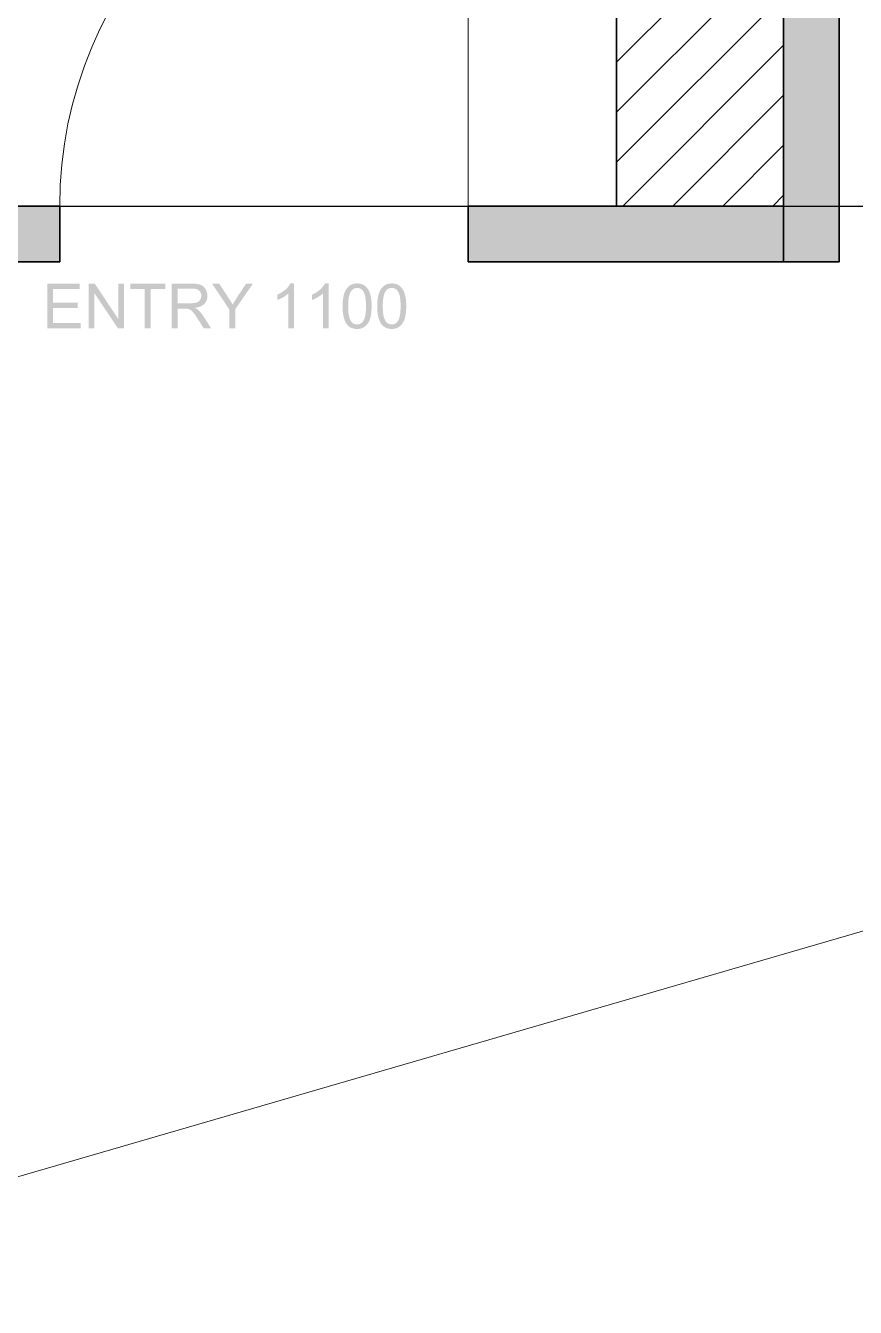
# Model space of a CAD drawing. Header units: millimetres. Extents: x -1336 to 24201, y -1370 to 16142.
# Drawn here: x 6758 to 8993, y 2032 to 5485 of the extents above; entities that cross this region are included whole.
import ezdxf

# ---------------------------------------------------------------- set-up
doc = ezdxf.new("R2010")
doc.units = ezdxf.units.MM
for name, color, linetype, lineweight in [('A-ANNO-TEXT', 7, 'Continuous', 13), ('A-COLS', 7, 'Continuous', 35), ('A-DOOR', 7, 'Continuous', 13), ('A-ELEVATION', 7, 'Continuous', 13), ('A-FLOOR-ZONE', 7, 'Continuous', 13), ('A-WALL-EXIST', 7, 'Continuous', 35)]:
    doc.layers.add(name, color=color, linetype=linetype, lineweight=lineweight)

msp = doc.modelspace()

# ---------------------------------------------------------------- hatches: boundary and pattern name
at = {"layer": 'A-ANNO-TEXT'}
h = msp.add_hatch(color=7, dxfattribs=at)
h.paths.add_polyline_path([(6906.2, 4670), (6816.6, 4670), (6816.6, 4790), (6903.4, 4790), (6903.4, 4775.8), (6832.4, 4775.8), (6832.4, 4739.1), (6898.8, 4739.1), (6898.8, 4724.8), (6832.4, 4724.8), (6832.4, 4684.2), (6906.2, 4684.2), (6906.2, 4670)])
h.paths.add_polyline_path([(7022.8, 4670), (7006.5, 4670), (6943.8, 4764.2), (6943.4, 4764.2), (6943.4, 4670), (6928.4, 4670), (6928.4, 4790), (6944.6, 4790), (7007.3, 4695.8), (7007.6, 4695.8), (7007.6, 4790), (7022.8, 4790), (7022.8, 4670)])
h.paths.add_polyline_path([(7134.9, 4775.8), (7095.2, 4775.8), (7095.2, 4670), (7079.2, 4670), (7079.2, 4775.8), (7039.9, 4775.8), (7039.9, 4790), (7134.9, 4790), (7134.9, 4775.8)])
h.paths.add_polyline_path([(7257.8, 4670), (7237.8, 4670), (7236.7, 4671.7), (7235.6, 4673.5), (7234.5, 4675.1), (7233.5, 4676.7), (7232.5, 4678.3), (7231.5, 4679.9), (7230.6, 4681.3), (7229.7, 4682.8), (7228.8, 4684.2), (7227.9, 4685.6), (7227.1, 4686.9), (7226.3, 4688.2), (7225.5, 4689.4), (7224.7, 4690.6), (7224, 4691.7), (7223.3, 4692.9), (7222.6, 4693.9), (7221.9, 4694.9), (7221.3, 4695.9), (7220.7, 4696.9), (7220.1, 4697.8), (7219.6, 4698.6), (7219, 4699.4), (7218.5, 4700.2), (7218.1, 4700.9), (7217.6, 4701.6), (7217.2, 4702.2), (7216.8, 4702.8), (7216.5, 4703.4), (7216.1, 4703.9), (7215.8, 4704.4), (7215.5, 4704.8), (7214.4, 4706.4), (7213.3, 4707.9), (7212.2, 4709.4), (7211.1, 4710.8), (7209.9, 4712.2), (7208.8, 4713.5), (7207.6, 4714.7), (7206.4, 4715.9), (7205.2, 4717), (7204, 4718), (7202.9, 4718.9), (7201.8, 4719.7), (7200.6, 4720.3), (7199.5, 4720.9), (7198.5, 4721.4), (7197.4, 4721.7), (7196.3, 4722), (7195.1, 4722.3), (7193.8, 4722.5), (7192.5, 4722.7), (7191.1, 4722.8), (7189.5, 4722.9), (7187.9, 4722.9), (7186.2, 4723), (7167.9, 4723), (7167.9, 4670), (7152, 4670), (7152, 4790), (7205.1, 4790), (7207.8, 4790), (7210.4, 4789.9), (7212.8, 4789.8), (7215.1, 4789.7), (7217.4, 4789.5), (7219.5, 4789.2), (7221.5, 4788.9), (7223.4, 4788.6), (7225.2, 4788.2), (7227, 4787.7), (7228.7, 4787.1), (7230.3, 4786.4), (7231.9, 4785.7), (7233.4, 4784.8), (7234.9, 4783.8), (7236.3, 4782.8), (7237.7, 4781.6), (7238.9, 4780.4), (7240.1, 4779.1), (7241.2, 4777.7), (7242.3, 4776.3), (7243.2, 4774.8), (7244.1, 4773.2), (7244.9, 4771.5), (7245.6, 4769.8), (7246.2, 4768.1), (7246.7, 4766.3), (7247.1, 4764.5), (7247.4, 4762.7), (7247.7, 4760.9), (7247.8, 4759), (7247.9, 4757.2), (7247.8, 4755.5), (7247.7, 4753.9), (7247.6, 4752.3), (7247.3, 4750.7), (7247, 4749.2), (7246.6, 4747.7), (7246.2, 4746.3), (7245.7, 4744.9), (7245.1, 4743.6), (7244.5, 4742.3), (7243.8, 4741), (7243, 4739.8), (7242.2, 4738.6), (7241.3, 4737.5), (7240.3, 4736.4), (7239.3, 4735.3), (7238.2, 4734.3), (7237, 4733.3), (7235.8, 4732.4), (7234.5, 4731.6), (7233.1, 4730.7), (7231.7, 4730), (7230.2, 4729.2), (7228.7, 4728.6), (7227.1, 4727.9), (7225.5, 4727.4), (7223.7, 4726.8), (7222, 4726.3), (7220.1, 4725.9), (7218.2, 4725.5), (7216.2, 4725.1), (7214.2, 4724.8), (7214.2, 4724.5), (7215.7, 4723.8), (7217.2, 4723), (7218.7, 4722.1), (7220.1, 4721.2), (7221.6, 4720.1), (7223, 4718.9), (7224.5, 4717.7), (7225.9, 4716.4), (7227.3, 4715), (7228.7, 4713.5), (7230.1, 4711.9), (7231.4, 4710.2), (7232.8, 4708.5), (7234.1, 4706.6), (7235.5, 4704.7), (7236.8, 4702.7), (7257.8, 4670)])
h.paths.add_polyline_path([(7167.9, 4737.2), (7201.9, 4737.2), (7204.4, 4737.2), (7206.8, 4737.3), (7209.1, 4737.5), (7211.2, 4737.6), (7213.2, 4737.9), (7215, 4738.2), (7216.7, 4738.6), (7218.3, 4739), (7219.7, 4739.5), (7221.1, 4740.1), (7222.4, 4740.7), (7223.7, 4741.6), (7224.8, 4742.5), (7225.9, 4743.5), (7226.9, 4744.6), (7227.9, 4745.8), (7228.7, 4747.1), (7229.5, 4748.4), (7230.1, 4749.8), (7230.6, 4751.2), (7231, 4752.6), (7231.3, 4754.1), (7231.4, 4755.6), (7231.5, 4757.2), (7231.5, 4758.2), (7231.4, 4759.2), (7231.3, 4760.2), (7231.1, 4761.1), (7230.9, 4762.1), (7230.6, 4763), (7230.3, 4763.9), (7230, 4764.7), (7229.6, 4765.6), (7229.2, 4766.4), (7228.7, 4767.3), (7228.1, 4768.1), (7227.5, 4768.9), (7226.9, 4769.6), (7226.2, 4770.4), (7225.5, 4771.1), (7224.7, 4771.8), (7223.9, 4772.4), (7223, 4773), (7222, 4773.6), (7221, 4774.1), (7219.9, 4774.6), (7218.8, 4775), (7217.6, 4775.4), (7216.3, 4775.7), (7215, 4776), (7213.6, 4776.3), (7212.2, 4776.5), (7210.7, 4776.6), (7209.1, 4776.7), (7207.5, 4776.8), (7205.8, 4776.8), (7167.9, 4776.8), (7167.9, 4737.2)])
h.paths.add_polyline_path([(7370.5, 4790), (7322.7, 4720.8), (7322.7, 4670), (7306.7, 4670), (7306.7, 4720.8), (7260.5, 4790), (7279.8, 4790), (7306.1, 4749.6), (7307.2, 4748.1), (7308.2, 4746.3), (7309.4, 4744.5), (7310.5, 4742.5), (7311.7, 4740.5), (7313, 4738.3), (7314.3, 4736), (7315.6, 4733.5), (7315.9, 4734), (7316.2, 4734.5), (7316.5, 4735.2), (7317, 4735.9), (7317.4, 4736.7), (7318, 4737.6), (7318.5, 4738.5), (7319.2, 4739.6), (7319.9, 4740.7), (7320.7, 4741.9), (7321.5, 4743.2), (7322.4, 4744.6), (7323.3, 4746.1), (7324.3, 4747.6), (7325.3, 4749.3), (7326.4, 4751), (7327.6, 4752.8), (7328.8, 4754.7), (7330.1, 4756.7), (7331.4, 4758.7), (7332.8, 4760.9), (7334.3, 4763.1), (7335.8, 4765.4), (7337.4, 4767.8), (7339, 4770.3), (7340.7, 4772.9), (7342.4, 4775.5), (7344.2, 4778.2), (7346.1, 4781), (7348, 4783.9), (7350, 4786.9), (7352, 4790), (7370.5, 4790)])
h.paths.add_polyline_path([(7480.9, 4670), (7466.2, 4670), (7466.2, 4763.9), (7464.8, 4762.6), (7463.3, 4761.3), (7461.8, 4760.1), (7460.2, 4758.8), (7458.5, 4757.7), (7456.8, 4756.5), (7455.1, 4755.3), (7453.3, 4754.2), (7451.4, 4753.1), (7449.4, 4752), (7447.5, 4751), (7445.4, 4750), (7443.3, 4749), (7441.1, 4748), (7438.9, 4747), (7436.6, 4746.1), (7436.6, 4760.4), (7439.7, 4761.9), (7442.7, 4763.5), (7445.6, 4765.1), (7448.3, 4766.8), (7450.9, 4768.6), (7453.4, 4770.3), (7455.8, 4772.2), (7458, 4774), (7460.1, 4775.9), (7462.1, 4777.9), (7464, 4779.9), (7465.7, 4781.9), (7467.3, 4784), (7468.8, 4786.2), (7470.1, 4788.3), (7471.3, 4790.6), (7480.9, 4790.6), (7480.9, 4670)])
h.paths.add_polyline_path([(7574.1, 4670), (7559.4, 4670), (7559.4, 4763.9), (7558, 4762.6), (7556.5, 4761.3), (7555, 4760.1), (7553.4, 4758.8), (7551.8, 4757.7), (7550.1, 4756.5), (7548.3, 4755.3), (7546.5, 4754.2), (7544.6, 4753.1), (7542.7, 4752), (7540.7, 4751), (7538.6, 4750), (7536.5, 4749), (7534.4, 4748), (7532.1, 4747), (7529.8, 4746.1), (7529.8, 4760.4), (7533, 4761.9), (7536, 4763.5), (7538.8, 4765.1), (7541.6, 4766.8), (7544.2, 4768.6), (7546.7, 4770.3), (7549, 4772.2), (7551.3, 4774), (7553.4, 4775.9), (7555.3, 4777.9), (7557.2, 4779.9), (7558.9, 4781.9), (7560.5, 4784), (7562, 4786.2), (7563.3, 4788.3), (7564.6, 4790.6), (7574.1, 4790.6), (7574.1, 4670)])
h.paths.add_polyline_path([(7651.1, 4790.6), (7653.5, 4790.5), (7655.8, 4790.3), (7658.1, 4790), (7660.2, 4789.6), (7662.3, 4789.1), (7664.4, 4788.4), (7666.3, 4787.6), (7668.2, 4786.7), (7670, 4785.7), (7671.7, 4784.6), (7673.4, 4783.3), (7674.9, 4781.9), (7676.4, 4780.4), (7677.8, 4778.8), (7679.2, 4777.1), (7680.4, 4775.2), (7681.6, 4773.2), (7682.7, 4771.1), (7683.7, 4768.9), (7684.7, 4766.6), (7685.6, 4764.1), (7686.4, 4761.6), (7687.1, 4758.9), (7687.8, 4756), (7688.3, 4753.1), (7688.8, 4750), (7689.2, 4746.9), (7689.6, 4743.6), (7689.9, 4740.2), (7690.1, 4736.6), (7690.2, 4733), (7690.2, 4729.2), (7690.2, 4725.4), (7690, 4721.7), (7689.8, 4718.1), (7689.6, 4714.7), (7689.2, 4711.3), (7688.8, 4708.2), (7688.3, 4705.1), (7687.7, 4702.1), (7687, 4699.3), (7686.3, 4696.6), (7685.4, 4694), (7684.5, 4691.6), (7683.5, 4689.3), (7682.5, 4687.1), (7681.3, 4685), (7680.1, 4683.1), (7678.8, 4681.2), (7677.4, 4679.5), (7676, 4677.9), (7674.5, 4676.4), (7672.9, 4675.1), (7671.3, 4673.9), (7669.6, 4672.7), (7667.8, 4671.7), (7665.9, 4670.8), (7664, 4670.1), (7662, 4669.4), (7660, 4668.9), (7657.9, 4668.5), (7655.7, 4668.2), (7653.4, 4668), (7651.1, 4668), (7648.7, 4668), (7646.3, 4668.2), (7644.1, 4668.5), (7641.9, 4668.9), (7639.8, 4669.4), (7637.8, 4670.1), (7635.9, 4670.9), (7634, 4671.8), (7632.2, 4672.8), (7630.5, 4673.9), (7628.8, 4675.2), (7627.3, 4676.6), (7625.8, 4678.1), (7624.4, 4679.7), (7623.1, 4681.4), (7621.8, 4683.3), (7620.6, 4685.2), (7619.5, 4687.3), (7618.5, 4689.5), (7617.5, 4691.9), (7616.6, 4694.3), (7615.8, 4696.9), (7615.1, 4699.6), (7614.5, 4702.4), (7613.9, 4705.3), (7613.4, 4708.4), (7613, 4711.5), (7612.6, 4714.8), (7612.4, 4718.2), (7612.2, 4721.8), (7612.1, 4725.4), (7612, 4729.2), (7612.1, 4733), (7612.2, 4736.7), (7612.4, 4740.3), (7612.7, 4743.7), (7613, 4747), (7613.5, 4750.2), (7614, 4753.3), (7614.6, 4756.2), (7615.2, 4759.1), (7616, 4761.8), (7616.8, 4764.4), (7617.7, 4766.8), (7618.7, 4769.1), (7619.8, 4771.3), (7620.9, 4773.4), (7622.1, 4775.4), (7623.4, 4777.2), (7624.8, 4778.9), (7626.2, 4780.5), (7627.7, 4782), (7629.3, 4783.4), (7630.9, 4784.6), (7632.7, 4785.8), (7634.4, 4786.8), (7636.3, 4787.7), (7638.2, 4788.4), (7640.2, 4789.1), (7642.2, 4789.6), (7644.3, 4790), (7646.5, 4790.3), (7648.8, 4790.5), (7651.1, 4790.6)])
h.paths.add_polyline_path([(7651.1, 4680.1), (7652.5, 4680.1), (7654, 4680.2), (7655.3, 4680.5), (7656.6, 4680.8), (7657.9, 4681.2), (7659.2, 4681.7), (7660.4, 4682.3), (7661.5, 4682.9), (7662.6, 4683.7), (7663.6, 4684.6), (7664.7, 4685.5), (7665.6, 4686.5), (7666.5, 4687.7), (7667.4, 4688.9), (7668.2, 4690.2), (7669, 4691.6), (7669.7, 4693.1), (7670.4, 4694.7), (7671.1, 4696.4), (7671.7, 4698.2), (7672.2, 4700.2), (7672.7, 4702.2), (7673.1, 4704.4), (7673.5, 4706.7), (7673.9, 4709.1), (7674.2, 4711.7), (7674.5, 4714.3), (7674.7, 4717), (7674.8, 4719.9), (7675, 4722.9), (7675, 4726), (7675.1, 4729.2), (7675.1, 4731.4), (7675, 4733.6), (7675, 4735.7), (7674.9, 4737.8), (7674.8, 4739.8), (7674.7, 4741.7), (7674.6, 4743.6), (7674.4, 4745.4), (7674.2, 4747.2), (7674, 4748.9), (7673.8, 4750.5), (7673.6, 4752.1), (7673.3, 4753.6), (7673, 4755.1), (7672.7, 4756.5), (7672.4, 4757.8), (7672.1, 4759.1), (7671.7, 4760.3), (7671.3, 4761.5), (7670.9, 4762.7), (7670.5, 4763.8), (7670, 4764.9), (7669.6, 4765.9), (7669.1, 4766.9), (7668.6, 4767.8), (7668, 4768.8), (7667.5, 4769.6), (7666.9, 4770.5), (7666.3, 4771.2), (7665.7, 4772), (7665, 4772.7), (7664.4, 4773.3), (7663.7, 4774), (7663, 4774.5), (7662.3, 4775.1), (7661.5, 4775.6), (7660.8, 4776), (7660, 4776.5), (7659.2, 4776.8), (7658.3, 4777.2), (7657.5, 4777.5), (7656.6, 4777.7), (7655.7, 4778), (7654.8, 4778.1), (7653.9, 4778.3), (7652.9, 4778.4), (7651.9, 4778.4), (7650.9, 4778.5), (7649.5, 4778.4), (7648, 4778.3), (7646.7, 4778), (7645.3, 4777.7), (7644.1, 4777.3), (7642.8, 4776.8), (7641.7, 4776.2), (7640.5, 4775.5), (7639.4, 4774.8), (7638.4, 4773.9), (7637.4, 4772.9), (7636.4, 4771.9), (7635.5, 4770.7), (7634.7, 4769.5), (7633.8, 4768.2), (7633.1, 4766.8), (7632.3, 4765.2), (7631.7, 4763.6), (7631, 4761.9), (7630.5, 4760), (7629.9, 4758.1), (7629.4, 4756), (7629, 4753.8), (7628.6, 4751.5), (7628.2, 4749.1), (7627.9, 4746.6), (7627.7, 4744), (7627.5, 4741.2), (7627.3, 4738.4), (7627.2, 4735.4), (7627.1, 4732.4), (7627.1, 4729.2), (7627.1, 4727), (7627.1, 4724.8), (7627.2, 4722.7), (7627.3, 4720.7), (7627.4, 4718.7), (7627.5, 4716.8), (7627.6, 4714.9), (7627.8, 4713.1), (7627.9, 4711.4), (7628.1, 4709.7), (7628.4, 4708.1), (7628.6, 4706.5), (7628.9, 4705), (7629.2, 4703.5), (7629.5, 4702.1), (7629.8, 4700.8), (7630.1, 4699.5), (7630.5, 4698.2), (7630.9, 4697), (7631.3, 4695.9), (7631.7, 4694.8), (7632.2, 4693.7), (7632.7, 4692.6), (7633.2, 4691.6), (7633.7, 4690.7), (7634.2, 4689.8), (7634.7, 4688.9), (7635.3, 4688.1), (7635.9, 4687.3), (7636.5, 4686.5), (7637.2, 4685.8), (7637.8, 4685.2), (7638.5, 4684.6), (7639.2, 4684), (7639.9, 4683.4), (7640.6, 4682.9), (7641.4, 4682.5), (7642.2, 4682.1), (7643, 4681.7), (7643.8, 4681.3), (7644.6, 4681), (7645.5, 4680.8), (7646.4, 4680.6), (7647.3, 4680.4), (7648.2, 4680.2), (7649.1, 4680.1), (7650.1, 4680.1), (7651.1, 4680.1)])
h.paths.add_polyline_path([(7744.3, 4790.6), (7746.7, 4790.5), (7749, 4790.3), (7751.3, 4790), (7753.5, 4789.6), (7755.6, 4789.1), (7757.6, 4788.4), (7759.6, 4787.6), (7761.4, 4786.7), (7763.2, 4785.7), (7764.9, 4784.6), (7766.6, 4783.3), (7768.2, 4781.9), (7769.6, 4780.4), (7771.1, 4778.8), (7772.4, 4777.1), (7773.7, 4775.2), (7774.8, 4773.2), (7775.9, 4771.1), (7777, 4768.9), (7777.9, 4766.6), (7778.8, 4764.1), (7779.6, 4761.6), (7780.3, 4758.9), (7781, 4756), (7781.6, 4753.1), (7782.1, 4750), (7782.5, 4746.9), (7782.8, 4743.6), (7783.1, 4740.2), (7783.3, 4736.6), (7783.4, 4733), (7783.4, 4729.2), (7783.4, 4725.4), (7783.3, 4721.7), (7783.1, 4718.1), (7782.8, 4714.7), (7782.5, 4711.3), (7782, 4708.2), (7781.5, 4705.1), (7780.9, 4702.1), (7780.2, 4699.3), (7779.5, 4696.6), (7778.7, 4694), (7777.8, 4691.6), (7776.8, 4689.3), (7775.7, 4687.1), (7774.6, 4685), (7773.3, 4683.1), (7772, 4681.2), (7770.7, 4679.5), (7769.2, 4677.9), (7767.7, 4676.4), (7766.2, 4675.1), (7764.5, 4673.9), (7762.8, 4672.7), (7761, 4671.7), (7759.2, 4670.8), (7757.3, 4670.1), (7755.3, 4669.4), (7753.2, 4668.9), (7751.1, 4668.5), (7748.9, 4668.2), (7746.6, 4668), (7744.3, 4668), (7741.9, 4668), (7739.6, 4668.2), (7737.3, 4668.5), (7735.2, 4668.9), (7733.1, 4669.4), (7731, 4670.1), (7729.1, 4670.9), (7727.2, 4671.8), (7725.4, 4672.8), (7723.7, 4673.9), (7722.1, 4675.2), (7720.5, 4676.6), (7719, 4678.1), (7717.6, 4679.7), (7716.3, 4681.4), (7715, 4683.3), (7713.8, 4685.2), (7712.7, 4687.3), (7711.7, 4689.5), (7710.8, 4691.9), (7709.9, 4694.3), (7709.1, 4696.9), (7708.4, 4699.6), (7707.7, 4702.4), (7707.1, 4705.3), (7706.6, 4708.4), (7706.2, 4711.5), (7705.9, 4714.8), (7705.6, 4718.2), (7705.4, 4721.8), (7705.3, 4725.4), (7705.3, 4729.2), (7705.3, 4733), (7705.4, 4736.7), (7705.6, 4740.3), (7705.9, 4743.7), (7706.3, 4747), (7706.7, 4750.2), (7707.2, 4753.3), (7707.8, 4756.2), (7708.5, 4759.1), (7709.2, 4761.8), (7710, 4764.4), (7711, 4766.8), (7711.9, 4769.1), (7713, 4771.3), (7714.2, 4773.4), (7715.4, 4775.4), (7716.7, 4777.2), (7718, 4778.9), (7719.5, 4780.5), (7721, 4782), (7722.5, 4783.4), (7724.2, 4784.6), (7725.9, 4785.8), (7727.7, 4786.8), (7729.5, 4787.7), (7731.4, 4788.4), (7733.4, 4789.1), (7735.4, 4789.6), (7737.6, 4790), (7739.7, 4790.3), (7742, 4790.5), (7744.3, 4790.6)])
h.paths.add_polyline_path([(7744.3, 4680.1), (7745.8, 4680.1), (7747.2, 4680.2), (7748.6, 4680.5), (7749.9, 4680.8), (7751.2, 4681.2), (7752.4, 4681.7), (7753.6, 4682.3), (7754.7, 4682.9), (7755.8, 4683.7), (7756.9, 4684.6), (7757.9, 4685.5), (7758.8, 4686.5), (7759.8, 4687.7), (7760.6, 4688.9), (7761.5, 4690.2), (7762.2, 4691.6), (7763, 4693.1), (7763.7, 4694.7), (7764.3, 4696.4), (7764.9, 4698.2), (7765.4, 4700.2), (7765.9, 4702.2), (7766.4, 4704.4), (7766.8, 4706.7), (7767.1, 4709.1), (7767.4, 4711.7), (7767.7, 4714.3), (7767.9, 4717), (7768.1, 4719.9), (7768.2, 4722.9), (7768.3, 4726), (7768.3, 4729.2), (7768.3, 4731.4), (7768.3, 4733.6), (7768.2, 4735.7), (7768.1, 4737.8), (7768, 4739.8), (7767.9, 4741.7), (7767.8, 4743.6), (7767.6, 4745.4), (7767.5, 4747.2), (7767.3, 4748.9), (7767, 4750.5), (7766.8, 4752.1), (7766.5, 4753.6), (7766.3, 4755.1), (7766, 4756.5), (7765.6, 4757.8), (7765.3, 4759.1), (7764.9, 4760.3), (7764.5, 4761.5), (7764.1, 4762.7), (7763.7, 4763.8), (7763.3, 4764.9), (7762.8, 4765.9), (7762.3, 4766.9), (7761.8, 4767.8), (7761.3, 4768.8), (7760.7, 4769.6), (7760.1, 4770.5), (7759.5, 4771.2), (7758.9, 4772), (7758.3, 4772.7), (7757.6, 4773.3), (7756.9, 4774), (7756.2, 4774.5), (7755.5, 4775.1), (7754.8, 4775.6), (7754, 4776), (7753.2, 4776.5), (7752.4, 4776.8), (7751.6, 4777.2), (7750.7, 4777.5), (7749.8, 4777.7), (7748.9, 4778), (7748, 4778.1), (7747.1, 4778.3), (7746.1, 4778.4), (7745.1, 4778.4), (7744.1, 4778.5), (7742.7, 4778.4), (7741.3, 4778.3), (7739.9, 4778), (7738.6, 4777.7), (7737.3, 4777.3), (7736.1, 4776.8), (7734.9, 4776.2), (7733.8, 4775.5), (7732.7, 4774.8), (7731.6, 4773.9), (7730.6, 4772.9), (7729.7, 4771.9), (7728.8, 4770.7), (7727.9, 4769.5), (7727.1, 4768.2), (7726.3, 4766.8), (7725.6, 4765.2), (7724.9, 4763.6), (7724.3, 4761.9), (7723.7, 4760), (7723.2, 4758.1), (7722.7, 4756), (7722.2, 4753.8), (7721.8, 4751.5), (7721.5, 4749.1), (7721.2, 4746.6), (7720.9, 4744), (7720.7, 4741.2), (7720.5, 4738.4), (7720.4, 4735.4), (7720.4, 4732.4), (7720.3, 4729.2), (7720.3, 4727), (7720.4, 4724.8), (7720.4, 4722.7), (7720.5, 4720.7), (7720.6, 4718.7), (7720.7, 4716.8), (7720.8, 4714.9), (7721, 4713.1), (7721.2, 4711.4), (7721.4, 4709.7), (7721.6, 4708.1), (7721.8, 4706.5), (7722.1, 4705), (7722.4, 4703.5), (7722.7, 4702.1), (7723, 4700.8), (7723.4, 4699.5), (7723.7, 4698.2), (7724.1, 4697), (7724.5, 4695.9), (7725, 4694.8), (7725.4, 4693.7), (7725.9, 4692.6), (7726.4, 4691.6), (7726.9, 4690.7), (7727.4, 4689.8), (7728, 4688.9), (7728.6, 4688.1), (7729.1, 4687.3), (7729.8, 4686.5), (7730.4, 4685.8), (7731.1, 4685.2), (7731.7, 4684.6), (7732.4, 4684), (7733.1, 4683.4), (7733.9, 4682.9), (7734.6, 4682.5), (7735.4, 4682.1), (7736.2, 4681.7), (7737, 4681.3), (7737.9, 4681), (7738.7, 4680.8), (7739.6, 4680.6), (7740.5, 4680.4), (7741.4, 4680.2), (7742.4, 4680.1), (7743.3, 4680.1), (7744.3, 4680.1)])
at = {"layer": 'A-COLS'}
h = msp.add_hatch(dxfattribs=at)
h.set_pattern_fill('ANSI31', scale=30)
h.paths.add_polyline_path([(8350, 4999), (8800, 4999), (8800, 5700), (8350, 5700)])
at = {"layer": 'A-WALL-EXIST'}
h = msp.add_hatch(color=8, dxfattribs=at)
h.dxf.hatch_style = 1
h.paths.add_polyline_path([(8800, 4849), (8950, 4849), (8950, 14350), (8800, 14350)])
h = msp.add_hatch(color=8, dxfattribs=at)
h.dxf.hatch_style = 1
h.paths.add_polyline_path([(6450, 4849), (6850, 4849), (6850, 4999), (6450, 4999)])
h = msp.add_hatch(color=8, dxfattribs=at)
h.dxf.hatch_style = 1
h.paths.add_polyline_path([(7950, 4849), (8800, 4849), (8800, 4999), (7950, 4999)])

# ---------------------------------------------------------------- linework, layer by layer
at = {"color": 7}
for p in [(6505, 4999), (8855, 4999)]:
    msp.add_line(p, (9660, 4999), dxfattribs=at)
at = {"layer": 'A-COLS'}
msp.add_lwpolyline([(8350, 4999), (8800, 4999), (8800, 5700), (8350, 5700)], close=True, dxfattribs=at)
at = {"layer": 'A-DOOR'}
msp.add_line((7950, 4999), (7950, 6099), dxfattribs=at)
msp.add_arc((7950, 4999), 1100, 90, 180, dxfattribs=at)
at = {"layer": 'A-ELEVATION'}
msp.add_line((6450, 2300), (9200, 3100), dxfattribs=at)
at = {"layer": 'A-FLOOR-ZONE'}
for points in [[(0, 0), (6450, 0), (6450, 4999), (8800, 4999), (8800, 14200), (0, 14200)], [(8800, 4999), (6450, 4999), (6450, 2500), (3800, 2500), (3800, 5400), (250, 5400), (250, 2100), (0, 2100), (0, 5500), (1699, 5500), (1699, 8600), (8800, 8600), (8800, 4999)]]:
    msp.add_lwpolyline(points, close=True, dxfattribs=at)
at = {"layer": 'A-WALL-EXIST'}
for points in [[(8800, 4849), (8950, 4849), (8950, 14350), (8800, 14350)], [(6450, 4849), (6850, 4849), (6850, 4999), (6450, 4999)], [(7950, 4849), (8800, 4849), (8800, 4999), (7950, 4999)]]:
    msp.add_lwpolyline(points, close=True, dxfattribs=at)
at = {"layer": 'Defpoints'}
msp.add_point((8800, 4999), dxfattribs=at)

doc.saveas('drawing.dxf')
